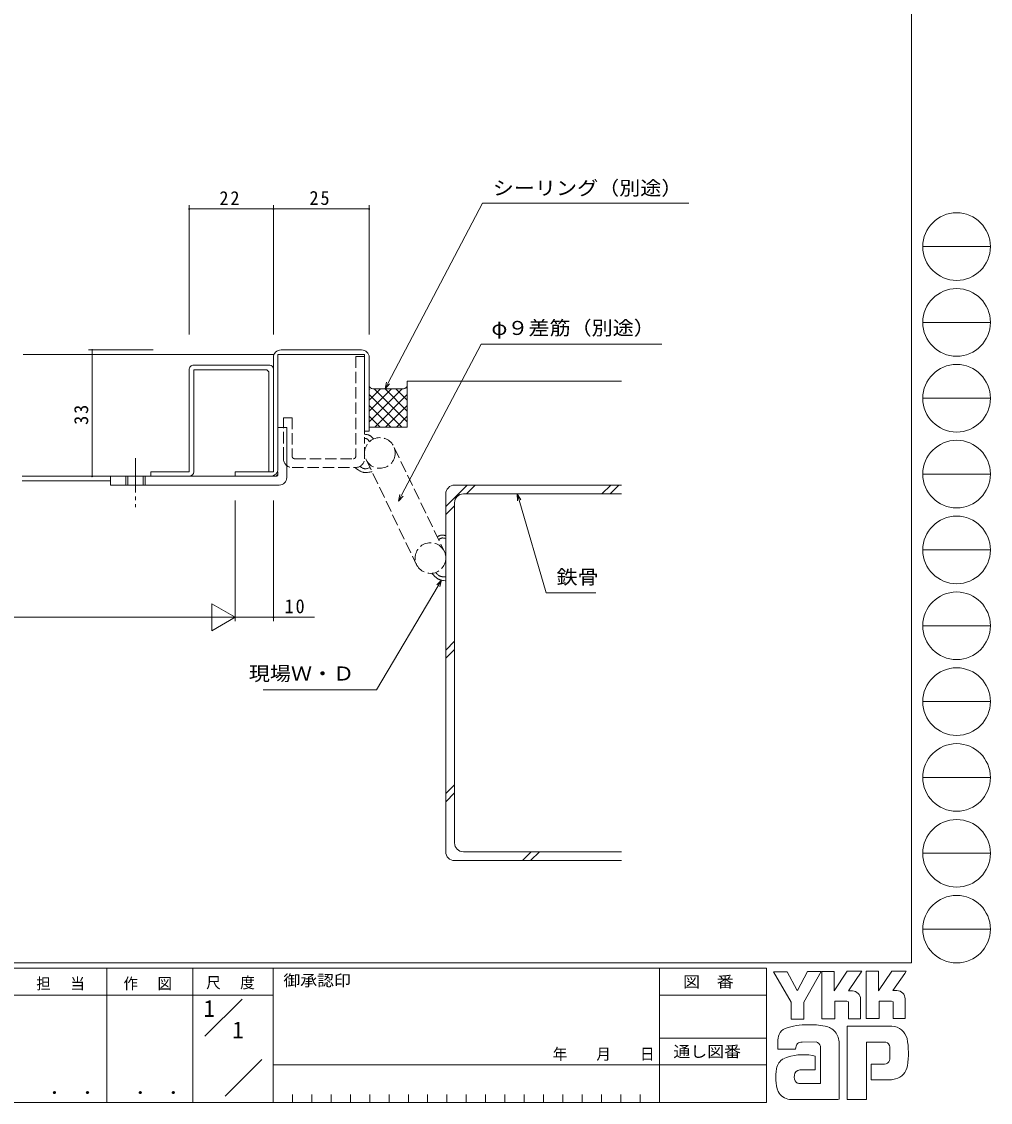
# Model space of a CAD drawing. Units: millimetres on the paper. Extents: x -420 to 373, y -297 to 267.
# Drawn here: x 120 to 372.9, y -297 to -14.9 of the extents above; entities that cross this region are included whole.
import ezdxf
from ezdxf.enums import TextEntityAlignment as Align

# ---------------------------------------------------------------- set-up
doc = ezdxf.new("R2010")
doc.units = ezdxf.units.MM
for name, pattern in [('CHAIN2', [12, 9, -1, 1, -1]), ('DASHED1', [1.8, 1.2, -0.6]), ('DASHED3', [4, 3, -1])]:
    doc.linetypes.add(name, pattern=pattern)
for name, color, linetype, lineweight in [('0-1_USER1', 7, 'Continuous', 9), ('0-2_YKK_ZWAK', 3, 'Continuous', 9), ('0-3_YKK_11', 7, 'Continuous', 9), ('0-4_YKK_12', 2, 'Continuous', 9), ('0-5_YSS_K', 3, 'Continuous', 9), ('0-6_YKK_13', 4, 'Continuous', 9), ('0-7_YKK_D', 6, 'Continuous', 9)]:
    doc.layers.add(name, color=color, linetype=linetype, lineweight=lineweight)
doc.styles.add('ＭＳ ゴシック', font='')
doc.styles.get('ＭＳ ゴシック').set_extended_font_data('MS Gothic')

msp = doc.modelspace()

# ---------------------------------------------------------------- linework, layer by layer
at = {"layer": '0-1_USER1'}
for p, q in [((352.3, 264.4), (352.3, -260.6)), ((355.276, -73.616), (372.916, -73.616)), ((355.276, -93.412), (372.916, -93.412)), ((355.276, -113.208), (372.916, -113.208)), ((355.276, -133.004), (372.916, -133.004)), ((355.276, -152.8), (372.916, -152.8)), ((355.276, -172.596), (372.916, -172.596)), ((355.276, -192.392), (372.916, -192.392)), ((355.276, -212.188), (372.916, -212.188)), ((355.276, -231.984), (372.916, -231.984)), ((355.276, -251.78), (372.916, -251.78)), ((352.3, -260.6), (-417.7, -260.6)), ((314.5, -262), (-417.7, -262)), ((142.3, -262), (142.3, -297)), ((164.7, -262), (164.7, -297)), ((185.7, -262), (185.7, -297)), ((286.5, -262), (286.5, -297)), ((314.5, -262), (314.5, -297)), ((316.337, -262.906), (319.851, -262.906)), ((320.932, -270.799), (316.337, -262.906)), ((325.136, -262.798), (322.581, -267.771)), ((328.96, -275.231), (328.96, -262.825)), ((340.474, -262.717), (343.745, -262.717)), ((340.474, -275.123), (340.474, -262.717)), ((347.178, -262.717), (350.962, -262.717)), ((350.583, -263.365), (347.461, -267.825)), ((350.962, -262.717), (350.583, -263.365)), ((336.879, -267.906), (335.84, -267.906)), ((348.501, -267.825), (347.461, -267.825)), ((165.684, -268.999), (97.5, -268.999)), ((165.684, -268.999), (185.7, -268.999)), ((167.87, -279.736), (177.564, -270.043)), ((286.5, -269), (314.5, -269)), ((335.474, -270.582), (332.284, -270.582)), ((339.042, -270.069), (339.042, -275.15)), ((343.88, -270.555), (343.88, -275.123)), ((347.069, -270.555), (343.88, -270.555)), ((347.502, -270.717), (347.069, -270.555)), ((347.502, -275.096), (347.502, -270.717)), ((350.664, -270.069), (350.664, -275.096)), ((343.88, -275.123), (340.474, -275.123)), ((347.502, -275.046), (347.553, -275.096)), ((350.664, -275.096), (347.502, -275.096)), ((347.124, -277.096), (335.528, -277.096)), ((335.528, -277.096), (335.528, -296.206)), ((286.5, -280.199), (314.5, -280.199)), ((317.418, -283.07), (317.418, -281.141)), ((327.446, -281.205), (323.748, -281.275)), ((333.42, -281.583), (333.42, -296.179)), ((340.555, -281.259), (345.204, -281.259)), ((340.555, -296.206), (340.555, -281.259)), ((322.067, -283.07), (317.418, -283.07)), ((328.527, -292.071), (328.527, -282.34)), ((346.673, -282.756), (346.691, -285.391)), ((173.172, -295.345), (182.696, -285.821)), ((185.7, -287.2), (286.5, -287.2)), ((314.5, -287.199), (286.5, -287.199)), ((341.772, -286.989), (341.772, -291.125)), ((345.313, -286.989), (341.772, -286.989)), ((327.176, -288.53), (323.181, -288.535)), ((322.905, -292.071), (328.527, -292.071)), ((328.095, -292.071), (328.446, -292.071)), ((328.527, -292.07), (328.528, -292.071)), ((341.772, -291.125), (347.097, -291.125)), ((347.097, -291.125), (348.178, -290.882)), ((190.74, -294.9), (190.74, -297)), ((195.78, -294.9), (195.78, -297)), ((200.82, -294.9), (200.82, -297)), ((205.86, -294.9), (205.86, -297)), ((210.9, -294.9), (210.9, -297)), ((215.94, -294.9), (215.94, -297)), ((220.98, -294.9), (220.98, -297)), ((226.02, -294.9), (226.02, -297)), ((231.06, -294.9), (231.06, -297)), ((236.1, -294.9), (236.1, -297)), ((241.14, -294.9), (241.14, -297)), ((246.18, -294.9), (246.18, -297)), ((251.22, -294.9), (251.22, -297)), ((256.26, -294.9), (256.26, -297)), ((261.3, -294.9), (261.3, -297)), ((266.34, -294.9), (266.34, -297)), ((271.38, -294.9), (271.38, -297)), ((276.42, -294.9), (276.42, -297)), ((281.46, -294.9), (281.46, -297)), ((333.42, -296.179), (333.095, -296.233)), ((-417.7, -297), (314.5, -297)), ((322.067, -296.26), (320.58, -296.26)), ((333.095, -296.233), (322.067, -296.26))]:
    msp.add_line(p, q, dxfattribs=at)
for points in [[(319.851, -262.906), (322.364, -267.609), (322.581, -267.771)], [(325.136, -262.798), (328.762, -262.798), (324.229, -270.826)], [(328.96, -262.825), (332.176, -262.825), (332.176, -267.923), (335.555, -262.771)], [(335.555, -262.771), (339.38, -262.771), (335.84, -267.906)], [(343.745, -262.717), (343.745, -267.908), (347.178, -262.717)], [(324.229, -270.826), (324.229, -275.258), (320.932, -275.258), (320.932, -270.799)], [(332.284, -270.582), (332.284, -275.231), (328.96, -275.231)], [(339.042, -275.15), (335.906, -275.15), (335.906, -270.744), (335.474, -270.582)], [(326.473, -284.773), (327.176, -284.935), (327.176, -288.53)], [(335.528, -296.206), (339.772, -296.206), (340.555, -296.206)]]:
    msp.add_lwpolyline(points, dxfattribs=at)
for centre in [(364.096, -73.616), (364.096, -93.412), (364.096, -113.208), (364.096, -133.004), (364.096, -152.8), (364.096, -172.596), (364.096, -192.392), (364.096, -212.188), (364.096, -231.984), (364.096, -251.78)]:
    msp.add_circle(centre, 8.82, dxfattribs=at)
for centre, radius, start, end in [((336.879, -270.069), 2.163, 0.00165, 89.99603), ((348.501, -269.988), 2.163, 0.00165, 89.99603), ((320.106, -280.055), 2.444, 109.02126, 161.51263), ((325.222, -294.401), 17.68, 89.89165, 109.30847), ((325.741, -297.463), 20.748, 78.78009, 91.46938), ((329.03, -281.496), 4.449, 40.66422, 80.31693), ((328.809, -281.485), 4.612, 358.78058, 38.76563), ((346.972, -281.44), 4.341, 14.44571, 87.08746), ((322.459, -281.166), 5.037, 158.41083, 179.71774), ((324.175, -283.007), 2.109, 138.46381, 181.71359), ((323.615, -282.971), 1.701, 85.50551, 126.78038), ((326.956, -282.754), 1.625, 14.75519, 72.44994), ((345.365, -282.479), 1.229, 16.43123, 96.91661), ((330.666, -284.187), 20.86, 350.99026, 10.67624), ((324.02, -297.854), 13.309, 79.38097, 112.05824), ((343.031, -283.208), 3.673, 4.93422, 17.03551), ((320.927, -288.927), 3.908, 121.8271, 169.08475), ((345.314, -285.684), 1.306, 269.95467, 342.90144), ((343.01, -285.041), 3.697, 343.6902, 354.75362), ((347.035, -286.745), 4.291, 285.4429, 349.90448), ((327.949, -290.395), 11.082, 168.76372, 199.80078), ((324.082, -290.328), 2.369, 171.08202, 216.71922), ((323.19, -289.979), 1.445, 90.33952, 178.03638), ((323.15, -290.565), 1.526, 230.97279, 260.7549), ((320.94, -292.443), 3.823, 207.31435, 263.59464)]:
    msp.add_arc(centre, radius, start, end, dxfattribs=at)
at = {"layer": '0-3_YKK_11'}
for p, q in [((208.753, -100.583), (187.753, -100.583)), ((185.753, -102.583), (185.753, -105.583)), ((185.753, -102.983), (185.753, -132.383)), ((186.953, -101.783), (209.553, -101.783)), ((186.953, -131.583), (186.953, -101.783)), ((209.553, -101.783), (209.553, -121.783)), ((210.753, -121.783), (210.753, -102.583)), ((163.753, -132.383), (163.753, -105.783)), ((164.953, -104.583), (184.813, -104.583)), ((164.953, -105.783), (184.084, -105.783)), ((164.953, -132.383), (164.953, -105.783)), ((184.053, -105.783), (184.553, -106.283)), ((184.553, -106.283), (184.553, -132.383)), ((209.553, -121.783), (210.753, -121.783)), ((153.753, -133.583), (153.753, -132.383)), ((153.753, -132.383), (163.753, -132.383)), ((175.753, -132.383), (175.753, -133.583)), ((185.753, -132.383), (175.756, -132.383)), ((143.253, -134.783), (120.157, -134.783)), ((120.181, -133.583), (143.14, -133.583)), ((143.253, -133.583), (142.494, -133.583)), ((186.953, -133.083), (186.453, -133.583))]:
    msp.add_line(p, q, dxfattribs=at)
at = {"layer": '0-3_YKK_11', "linetype": 'DASHED1'}
msp.add_line((186.453, -133.583), (184.953, -133.583), dxfattribs=at)
at = {"layer": '0-3_YKK_11'}
for centre, radius, start, end in [((187.753, -102.583), 2, 89.99997, 180.00002), ((208.753, -102.583), 2, 0, 89.99997), ((164.953, -105.783), 1.2, 89.99997, 180.00002), ((184.753, -105.583), 1, 0, 89.99997), ((163.753, -132.383), 1.2, 270, 0), ((184.953, -131.583), 2, 270, 0)]:
    msp.add_arc(centre, radius, start, end, dxfattribs=at)
at = {"layer": '0-4_YKK_12'}
for p, q in [((120.44, -101.783), (180.953, -101.783)), ((185.753, -101.783), (142.562, -101.783))]:
    msp.add_line(p, q, dxfattribs=at)
at = {"layer": '0-5_YSS_K'}
for p, q in [((220.715, -108.723), (220.715, -120.723)), ((220.715, -108.723), (276.633, -108.723)), ((210.753, -110.885), (210.916, -110.723)), ((210.753, -113.714), (213.744, -110.723)), ((210.753, -116.542), (216.573, -110.723)), ((210.753, -119.371), (219.401, -110.723)), ((210.753, -112.237), (219.239, -120.723)), ((219.715, -110.723), (211.715, -110.723)), ((212.067, -110.723), (220.715, -119.371)), ((212.23, -120.723), (220.715, -112.237)), ((214.896, -110.723), (220.715, -116.542)), ((217.724, -110.723), (220.715, -113.714)), ((220.552, -110.723), (220.715, -110.885)), ((210.753, -115.066), (216.41, -120.723)), ((215.058, -120.723), (220.715, -115.066)), ((210.753, -117.894), (213.582, -120.723)), ((217.887, -120.723), (220.715, -117.894)), ((220.715, -120.723), (210.753, -120.723)), ((209.505, -122.613), (209.811, -122.633)), ((209.695, -123.742), (209.553, -123.753)), ((209.765, -123.74), (209.695, -123.742)), ((209.833, -123.741), (209.765, -123.74)), ((209.811, -122.633), (209.962, -122.646)), ((209.9, -123.745), (209.833, -123.741)), ((209.966, -123.754), (209.9, -123.745)), ((209.962, -122.646), (210.112, -122.664)), ((210.029, -123.766), (209.966, -123.754)), ((210.09, -123.784), (210.029, -123.766)), ((210.15, -123.807), (210.09, -123.784)), ((210.112, -122.664), (210.258, -122.688)), ((210.207, -123.835), (210.15, -123.807)), ((210.263, -123.867), (210.207, -123.835)), ((210.258, -122.688), (210.402, -122.719)), ((210.317, -123.904), (210.263, -123.867)), ((210.369, -123.945), (210.317, -123.904)), ((210.419, -123.99), (210.369, -123.945)), ((210.402, -122.719), (210.541, -122.758)), ((210.468, -124.038), (210.419, -123.99)), ((210.516, -124.089), (210.468, -124.038)), ((210.609, -124.198), (210.516, -124.089)), ((210.541, -122.758), (210.676, -122.808)), ((210.676, -122.808), (210.76, -122.846)), ((210.76, -122.846), (210.841, -122.888)), ((210.841, -122.888), (210.921, -122.935)), ((210.921, -122.935), (210.999, -122.985)), ((210.999, -122.985), (211.076, -123.039)), ((211.076, -123.039), (211.151, -123.096)), ((211.151, -123.096), (211.297, -123.22)), ((211.297, -123.22), (211.438, -123.352)), ((211.438, -123.352), (211.576, -123.492)), ((211.576, -123.492), (211.847, -123.784)), ((210.698, -124.316), (210.609, -124.198)), ((210.871, -124.565), (210.698, -124.316)), ((207.342, -131.506), (207.081, -131.276)), ((207.474, -131.617), (207.342, -131.506)), ((207.607, -131.724), (207.474, -131.617)), ((207.74, -131.826), (207.607, -131.724)), ((207.875, -131.925), (207.74, -131.826)), ((208.011, -132.018), (207.875, -131.925)), ((208.149, -132.106), (208.011, -132.018)), ((208.287, -132.188), (208.149, -132.106)), ((208.428, -132.264), (208.287, -132.188)), ((208.509, -131.098), (208.375, -130.991)), ((208.57, -132.334), (208.428, -132.264)), ((208.645, -131.2), (208.509, -131.098)), ((208.714, -132.396), (208.57, -132.334)), ((208.782, -131.293), (208.645, -131.2)), ((208.86, -132.451), (208.714, -132.396)), ((208.922, -131.377), (208.782, -131.293)), ((209.008, -132.498), (208.86, -132.451)), ((209.063, -131.451), (208.922, -131.377)), ((209.158, -132.537), (209.008, -132.498)), ((209.135, -131.483), (209.063, -131.451)), ((209.207, -131.512), (209.135, -131.483)), ((209.31, -132.567), (209.158, -132.537)), ((209.281, -131.537), (209.207, -131.512)), ((209.355, -131.559), (209.281, -131.537)), ((209.436, -132.585), (209.31, -132.567)), ((209.429, -131.577), (209.355, -131.559)), ((209.505, -131.591), (209.429, -131.577)), ((209.564, -132.597), (209.436, -132.585)), ((209.586, -131.601), (209.505, -131.591)), ((209.667, -131.607), (209.586, -131.601)), ((209.749, -131.609), (209.667, -131.607)), ((209.833, -131.607), (209.749, -131.609)), ((209.917, -131.602), (209.833, -131.607)), ((210.001, -131.593), (209.917, -131.602)), ((210.172, -131.568), (210.001, -131.593)), ((210.223, -132.583), (210.089, -132.594)), ((210.345, -131.533), (210.172, -131.568)), ((210.358, -132.568), (210.223, -132.583)), ((210.52, -131.491), (210.345, -131.533)), ((210.63, -132.53), (210.358, -132.568)), ((210.871, -131.396), (210.52, -131.491)), ((210.904, -132.482), (210.63, -132.53)), ((210.871, -131.396), (210.962, -131.339)), ((211.18, -132.429), (210.904, -132.482)), ((211.457, -132.372), (211.18, -132.429)), ((211.457, -132.372), (211.459, -132.37)), ((209.694, -132.603), (209.564, -132.597)), ((209.824, -132.605), (209.694, -132.603)), ((209.956, -132.602), (209.824, -132.605)), ((210.089, -132.594), (209.956, -132.602)), ((230.753, -141.464), (236.332, -135.885)), ((230.753, -138.185), (230.753, -231.585)), ((233.053, -135.885), (276.633, -135.885)), ((235.353, -138.185), (276.633, -138.185)), ((236.155, -138.185), (238.455, -135.885)), ((271.509, -138.185), (273.809, -135.885)), ((273.632, -138.185), (275.932, -135.885)), ((233.053, -140.485), (233.053, -229.285)), ((230.753, -143.587), (233.053, -141.287)), ((228.82, -149.224), (228.557, -149.377)), ((228.951, -149.153), (228.82, -149.224)), ((229.084, -149.087), (228.951, -149.153)), ((229.218, -149.029), (229.084, -149.087)), ((229.352, -148.98), (229.218, -149.029)), ((229.42, -148.96), (229.352, -148.98)), ((229.489, -148.943), (229.42, -148.96)), ((229.558, -148.929), (229.489, -148.943)), ((229.627, -148.919), (229.558, -148.929)), ((229.692, -148.912), (229.627, -148.919)), ((229.757, -148.909), (229.692, -148.912)), ((229.888, -148.911), (229.757, -148.909)), ((230.021, -148.923), (229.888, -148.911)), ((230.155, -148.943), (230.021, -148.923)), ((230.289, -148.969), (230.155, -148.943)), ((230.425, -149.001), (230.289, -148.969)), ((230.696, -149.071), (230.425, -149.001)), ((229.086, -149.988), (228.863, -150.141)), ((229.199, -149.916), (229.086, -149.988)), ((229.312, -149.85), (229.199, -149.916)), ((229.426, -149.792), (229.312, -149.85)), ((229.542, -149.743), (229.426, -149.792)), ((229.601, -149.723), (229.542, -149.743)), ((229.66, -149.706), (229.601, -149.723)), ((229.72, -149.692), (229.66, -149.706)), ((229.78, -149.683), (229.72, -149.692)), ((229.835, -149.677), (229.78, -149.683)), ((229.89, -149.674), (229.835, -149.677)), ((230.002, -149.676), (229.89, -149.674)), ((230.116, -149.688), (230.002, -149.676)), ((230.23, -149.708), (230.116, -149.688)), ((230.346, -149.734), (230.23, -149.708)), ((230.462, -149.765), (230.346, -149.734)), ((230.696, -149.835), (230.462, -149.765)), ((227.311, -159.105), (227.119, -158.881)), ((227.505, -159.326), (227.311, -159.105)), ((227.703, -159.54), (227.505, -159.326)), ((227.803, -159.644), (227.703, -159.54)), ((227.905, -159.745), (227.803, -159.644)), ((228.009, -159.843), (227.905, -159.745)), ((228.115, -159.938), (228.009, -159.843)), ((228.222, -160.028), (228.115, -159.938)), ((228.437, -159.001), (228.188, -158.729)), ((228.332, -160.115), (228.222, -160.028)), ((228.445, -160.196), (228.332, -160.115)), ((228.564, -159.132), (228.437, -159.001)), ((228.56, -160.273), (228.445, -160.196)), ((228.678, -160.344), (228.56, -160.273)), ((228.693, -159.257), (228.564, -159.132)), ((228.799, -160.409), (228.678, -160.344)), ((228.826, -159.372), (228.693, -159.257)), ((228.903, -160.459), (228.799, -160.409)), ((228.895, -159.426), (228.826, -159.372)), ((228.964, -159.477), (228.895, -159.426)), ((229.008, -160.504), (228.903, -160.459)), ((229.035, -159.525), (228.964, -159.477)), ((229.116, -160.546), (229.008, -160.504)), ((229.108, -159.569), (229.035, -159.525)), ((229.182, -159.609), (229.108, -159.569)), ((229.225, -160.584), (229.116, -160.546)), ((229.258, -159.645), (229.182, -159.609)), ((229.336, -160.619), (229.225, -160.584)), ((229.342, -159.68), (229.258, -159.645)), ((229.449, -160.651), (229.336, -160.619)), ((229.429, -159.71), (229.342, -159.68)), ((229.518, -159.735), (229.429, -159.71)), ((229.679, -160.708), (229.449, -160.651)), ((229.609, -159.756), (229.518, -159.735)), ((229.701, -159.773), (229.609, -159.756)), ((229.913, -160.755), (229.679, -160.708)), ((229.795, -159.787), (229.701, -159.773)), ((229.89, -159.797), (229.795, -159.787)), ((229.986, -159.804), (229.89, -159.797)), ((230.151, -160.796), (229.913, -160.755)), ((230.182, -159.812), (229.986, -159.804)), ((230.633, -160.868), (230.151, -160.796)), ((230.381, -159.812), (230.182, -159.812)), ((230.785, -159.798), (230.381, -159.812)), ((230.753, -178.941), (233.053, -176.641)), ((230.753, -181.064), (233.053, -178.764)), ((230.753, -216.417), (233.053, -214.117)), ((230.753, -218.54), (233.053, -216.24)), ((233.053, -233.885), (276.633, -233.885)), ((235.353, -231.585), (276.633, -231.585)), ((250.762, -233.885), (253.062, -231.585)), ((252.885, -233.885), (255.185, -231.585))]:
    msp.add_line(p, q, dxfattribs=at)
at = {"layer": '0-5_YSS_K', "linetype": 'DASHED3'}
for p, q in [((230.753, -154.004), (217.155, -125.759)), ((209.947, -129.229), (223.149, -156.652))]:
    msp.add_line(p, q, dxfattribs=at)
for centre in [(213.551, -127.494), (226.753, -154.916)]:
    msp.add_circle(centre, 4, dxfattribs=at)
at = {"layer": '0-5_YSS_K'}
for centre, radius, start, end in [((211.715, -109.723), 1, 195.91905, 270), ((219.715, -109.723), 1, 270, 0), ((233.053, -138.185), 2.3, 90, 180), ((235.353, -140.485), 2.3, 90, 180), ((235.353, -229.285), 2.3, 180, 270), ((233.053, -231.585), 2.3, 180, 270)]:
    msp.add_arc(centre, radius, start, end, dxfattribs=at)
at = {"layer": '0-6_YKK_13', "linetype": 'DASHED3'}
for p, q in [((207.253, -102.283), (209.553, -102.283)), ((207.253, -102.283), (207.253, -128.383)), ((209.553, -122.616), (209.553, -102.283)), ((188.353, -118.283), (190.653, -118.283)), ((188.353, -128.983), (188.353, -118.283)), ((190.653, -118.283), (190.653, -128.383)), ((209.553, -128.983), (209.553, -123.399)), ((191.253, -128.983), (206.653, -128.983)), ((190.653, -131.283), (207.253, -131.283)), ((147.253, -135.883), (147.253, -133.583)), ((147.753, -135.883), (147.753, -133.583)), ((151.753, -135.883), (151.753, -133.583)), ((152.253, -135.883), (152.253, -133.583))]:
    msp.add_line(p, q, dxfattribs=at)
at = {"layer": '0-6_YKK_13'}
for p, q in [((186.953, -120.883), (189.253, -120.883)), ((189.253, -120.883), (189.253, -133.883)), ((142.732, -133.583), (148.953, -133.583)), ((143.253, -135.883), (143.253, -133.583)), ((148.953, -133.583), (163.753, -133.583)), ((163.753, -133.583), (178.753, -133.583)), ((186.453, -133.583), (175.753, -133.583)), ((156.253, -135.883), (143.253, -135.883)), ((156.253, -135.883), (187.253, -135.883))]:
    msp.add_line(p, q, dxfattribs=at)
at = {"layer": '0-6_YKK_13', "linetype": 'CHAIN2'}
msp.add_line((149.753, -128.836), (149.753, -141.599), dxfattribs=at)
at = {"layer": '0-6_YKK_13', "linetype": 'DASHED1'}
msp.add_line((186.953, -130.583), (186.953, -133.083), dxfattribs=at)
at = {"layer": '0-6_YKK_13', "linetype": 'DASHED3'}
for centre, radius, start, end in [((190.653, -128.983), 2.3, 180, 270), ((191.253, -128.383), 0.6, 180, 270), ((206.653, -128.383), 0.6, 270, 0), ((207.253, -128.983), 2.3, 270, 0)]:
    msp.add_arc(centre, radius, start, end, dxfattribs=at)
at = {"layer": '0-6_YKK_13', "linetype": 'DASHED1'}
msp.add_arc((186.453, -133.083), 0.5, 270, 0, dxfattribs=at)
at = {"layer": '0-6_YKK_13'}
msp.add_arc((187.253, -133.883), 2, 270, 0, dxfattribs=at)
at = {"layer": '0-7_YKK_D'}
for p, q in [((163.753, -96.583), (163.753, -62.809)), ((185.753, -63.809), (163.753, -63.809)), ((185.753, -81.587), (185.753, -62.809)), ((185.753, -96.583), (185.753, -62.809)), ((185.753, -63.809), (210.753, -63.809)), ((210.753, -96.583), (210.753, -62.809)), ((215.686, -109.218), (240.323, -62.285)), ((240.323, -62.285), (294.223, -62.285)), ((154.383, -100.583), (137.457, -100.583)), ((138.457, -100.583), (138.457, -133.583)), ((219.191, -138.524), (239.965, -99.092)), ((239.965, -99.092), (287.145, -99.092)), ((214.896, -110.723), (215.282, -109.006)), ((214.896, -110.723), (215.686, -109.218)), ((216.089, -109.429), (214.896, -110.723)), ((147.953, -133.583), (137.457, -133.583)), ((249.395, -138.185), (249.872, -139.817)), ((249.395, -138.185), (250.309, -139.689)), ((249.435, -139.945), (249.395, -138.185)), ((175.753, -139.883), (175.753, -171.383)), ((185.753, -139.883), (185.753, -171.383)), ((218.398, -140.028), (218.788, -138.311)), ((218.398, -140.028), (219.191, -138.524)), ((219.593, -138.736), (218.398, -140.028)), ((249.872, -139.817), (256.942, -163.988)), ((175.753, -143.666), (175.753, -171.383)), ((228.401, -161.932), (229.662, -160.704)), ((229.662, -160.704), (228.793, -162.165)), ((229.662, -160.704), (229.184, -162.398)), ((228.793, -162.165), (212.638, -189.299)), ((256.942, -163.988), (269.882, -163.988)), ((169.691, -166.883), (169.691, -173.883)), ((175.753, -170.383), (169.691, -166.883)), ((46.753, -170.383), (168.753, -170.383)), ((175.753, -170.383), (163.629, -170.383)), ((175.753, -170.383), (169.691, -173.883)), ((175.753, -170.383), (185.753, -170.383)), ((185.753, -170.383), (196.493, -170.383)), ((212.638, -189.299), (183.058, -189.299))]:
    msp.add_line(p, q, dxfattribs=at)
for centre, start, end in [((163.753, -63.809), 0, 180), ((163.753, -63.809), 180, 0), ((185.753, -63.809), 0, 180), ((185.753, -63.809), 0, 180), ((185.753, -63.809), 180, 0), ((185.753, -63.809), 180, 0), ((210.753, -63.809), 0, 180), ((210.753, -63.809), 180, 0), ((138.457, -100.583), 90, 270), ((138.457, -100.583), 270, 90), ((138.457, -133.583), 90, 270), ((138.457, -133.583), 270, 90), ((185.753, -170.383), 0, 180), ((185.753, -170.383), 180, 0)]:
    msp.add_arc(centre, 0.106, start, end, dxfattribs=at)

# ---------------------------------------------------------------- texts
at = {"layer": '0-1_USER1', "style": 'ＭＳ ゴシック', "width": 1.1}
for s, p in [('御承認印', (188.367, -267.533)), ('図\u3000番', (292.698, -267.862)), ('通し図番', (290.179, -286.085))]:
    msp.add_text(s, height=2.933, dxfattribs=at).set_placement(p, align=Align.BOTTOM_LEFT)
at = {"layer": '0-1_USER1', "color": 3, "style": 'ＭＳ ゴシック', "width": 1.15}
for p in [(124.355, -295.946), (146.755, -295.946)]:
    msp.add_text(' ． ．', height=3.666, dxfattribs=at).set_placement(p, align=Align.BOTTOM_LEFT)
at = {"layer": '0-1_USER1', "char_height": 2.933, "attachment_point": 7, "style": 'ＭＳ ゴシック'}
for s, insert in [('\\T1.17;\\W0.95;担\\~\\~当', (123.855, -267.78)), ('\\T1.17;\\W0.95;作\\~\\~図', (146.62, -267.762)), ('\\T1.17;\\W0.95;尺\\~\\~度', (168.212, -267.537)), ('\\T1.2;\\W0.95;年\\~\\~\\~月\\~\\~\\~日', (258.676, -286.169))]:
    msp.add_mtext(s, dxfattribs=dict(at, insert=insert))
at = {"layer": '0-2_YKK_ZWAK', "style": 'ＭＳ ゴシック'}
for p in [(167.5, -275.999), (175.033, -281.599)]:
    msp.add_text('1', height=4.399, dxfattribs=at).set_placement(p, align=Align.BOTTOM_LEFT)
at = {"layer": '0-7_YKK_D', "color": 3, "style": 'ＭＳ ゴシック', "width": 1.1}
for s, p in [('シーリング（別途）', (243.023, -61.269)), ('φ９差筋（別途）', (242.665, -97.787)), ('鉄骨', (259.642, -162.805)), ('現場Ｗ・Ｄ', (179.334, -187.994))]:
    msp.add_text(s, height=3.666, dxfattribs=at).set_placement(p, align=Align.BOTTOM_LEFT)
at = {"layer": '0-7_YKK_D', "color": 3, "char_height": 3.666, "attachment_point": 7, "style": 'ＭＳ ゴシック'}
for s, insert in [('\\T1.21;\\W0.95;22', (171.659, -62.809)), ('\\T1.21;\\W0.95;25', (195.171, -62.809)), ('\\T1.21;\\W0.95;10', (188.672, -169.383))]:
    msp.add_mtext(s, dxfattribs=dict(at, insert=insert))
at = {"layer": '0-7_YKK_D', "color": 3, "insert": (137.457, -120.153), "char_height": 3.666, "attachment_point": 7, "rotation": 90, "style": 'ＭＳ ゴシック'}
msp.add_mtext('\\T1.21;\\W0.95;33', dxfattribs=at)

doc.saveas('drawing.dxf')
